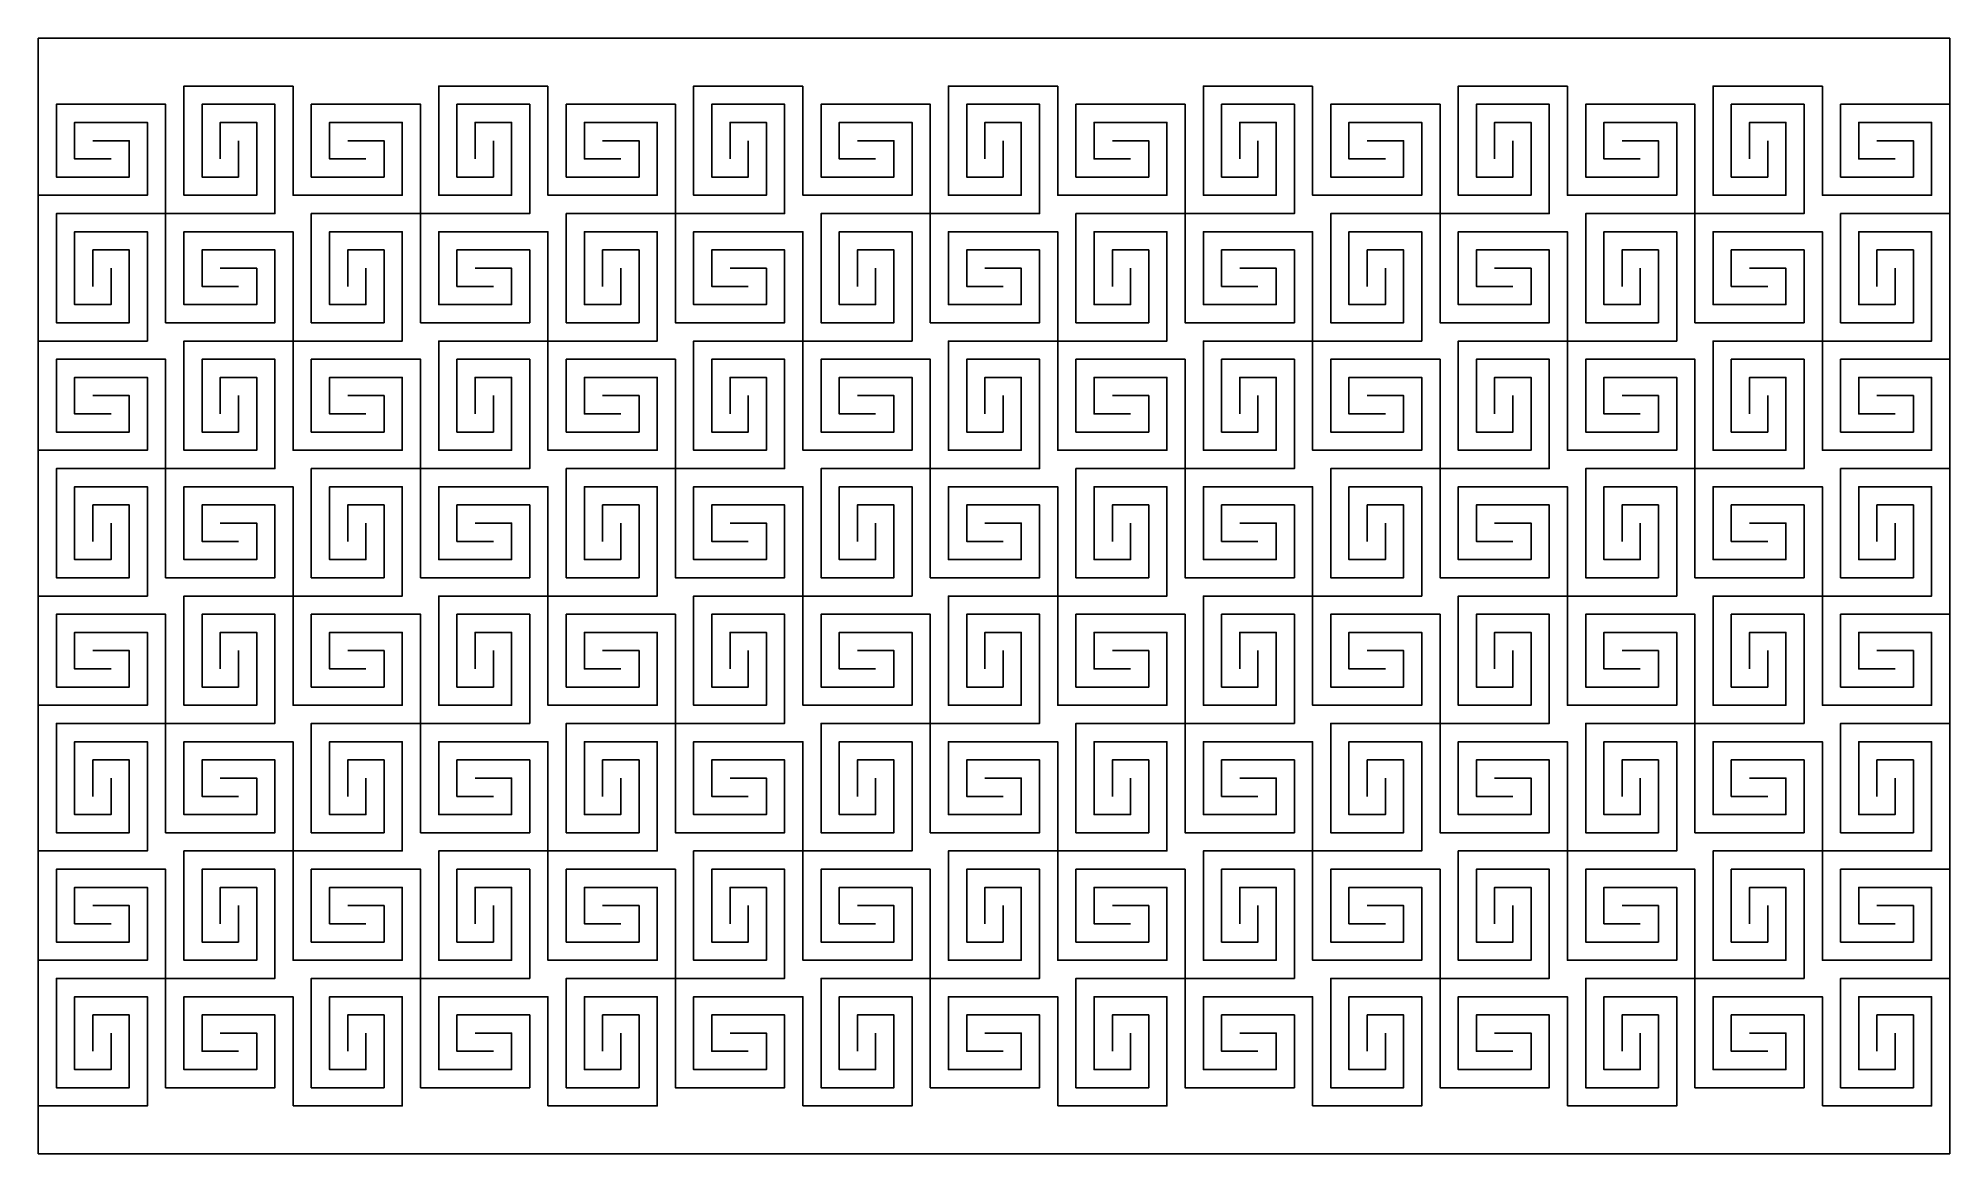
# Model space of a CAD drawing. Header units: millimetres. Extents: x 0 to 120, y 0 to 70.
import ezdxf

# ---------------------------------------------------------------- set-up
doc = ezdxf.new("R2010")
doc.units = ezdxf.units.MM
doc.layers.add('CUT', color=1, linetype='CONTINUOUS')

msp = doc.modelspace()

# ---------------------------------------------------------------- linework, layer by layer
at = {"layer": 'CUT'}
for points in [[(0, 70), (120, 70), (120, 0), (0, 0), (0, 70)], [(0, 67), (0, 60.1429), (6.8571, 60.1429), (6.8571, 64.7143), (2.2857, 64.7143), (2.2857, 62.4286), (4.5714, 62.4286)], [(16, 67), (9.1429, 67), (9.1429, 60.1429), (13.7143, 60.1429), (13.7143, 64.7143), (11.4286, 64.7143), (11.4286, 62.4286)], [(16, 67), (16, 60.1429), (22.8571, 60.1429), (22.8571, 64.7143), (18.2857, 64.7143), (18.2857, 62.4286), (20.5714, 62.4286)], [(32, 67), (25.1429, 67), (25.1429, 60.1429), (29.7143, 60.1429), (29.7143, 64.7143), (27.4286, 64.7143), (27.4286, 62.4286)], [(32, 67), (32, 60.1429), (38.8571, 60.1429), (38.8571, 64.7143), (34.2857, 64.7143), (34.2857, 62.4286), (36.5714, 62.4286)], [(48, 67), (41.1429, 67), (41.1429, 60.1429), (45.7143, 60.1429), (45.7143, 64.7143), (43.4286, 64.7143), (43.4286, 62.4286)], [(48, 67), (48, 60.1429), (54.8571, 60.1429), (54.8571, 64.7143), (50.2857, 64.7143), (50.2857, 62.4286), (52.5714, 62.4286)], [(64, 67), (57.1429, 67), (57.1429, 60.1429), (61.7143, 60.1429), (61.7143, 64.7143), (59.4286, 64.7143), (59.4286, 62.4286)], [(64, 67), (64, 60.1429), (70.8571, 60.1429), (70.8571, 64.7143), (66.2857, 64.7143), (66.2857, 62.4286), (68.5714, 62.4286)], [(80, 67), (73.1429, 67), (73.1429, 60.1429), (77.7143, 60.1429), (77.7143, 64.7143), (75.4286, 64.7143), (75.4286, 62.4286)], [(80, 67), (80, 60.1429), (86.8571, 60.1429), (86.8571, 64.7143), (82.2857, 64.7143), (82.2857, 62.4286), (84.5714, 62.4286)], [(96, 67), (89.1429, 67), (89.1429, 60.1429), (93.7143, 60.1429), (93.7143, 64.7143), (91.4286, 64.7143), (91.4286, 62.4286)], [(96, 67), (96, 60.1429), (102.8571, 60.1429), (102.8571, 64.7143), (98.2857, 64.7143), (98.2857, 62.4286), (100.5714, 62.4286)], [(112, 67), (105.1429, 67), (105.1429, 60.1429), (109.7143, 60.1429), (109.7143, 64.7143), (107.4286, 64.7143), (107.4286, 62.4286)], [(112, 67), (112, 60.1429), (118.8571, 60.1429), (118.8571, 64.7143), (114.2857, 64.7143), (114.2857, 62.4286), (116.5714, 62.4286)], [(8, 59), (8, 65.8571), (1.1429, 65.8571), (1.1429, 61.2857), (5.7143, 61.2857), (5.7143, 63.5714), (3.4286, 63.5714)], [(8, 59), (14.8571, 59), (14.8571, 65.8571), (10.2857, 65.8571), (10.2857, 61.2857), (12.5714, 61.2857), (12.5714, 63.5714)], [(24, 59), (24, 65.8571), (17.1429, 65.8571), (17.1429, 61.2857), (21.7143, 61.2857), (21.7143, 63.5714), (19.4286, 63.5714)], [(24, 59), (30.8571, 59), (30.8571, 65.8571), (26.2857, 65.8571), (26.2857, 61.2857), (28.5714, 61.2857), (28.5714, 63.5714)], [(40, 59), (40, 65.8571), (33.1429, 65.8571), (33.1429, 61.2857), (37.7143, 61.2857), (37.7143, 63.5714), (35.4286, 63.5714)], [(40, 59), (46.8571, 59), (46.8571, 65.8571), (42.2857, 65.8571), (42.2857, 61.2857), (44.5714, 61.2857), (44.5714, 63.5714)], [(56, 59), (56, 65.8571), (49.1429, 65.8571), (49.1429, 61.2857), (53.7143, 61.2857), (53.7143, 63.5714), (51.4286, 63.5714)], [(56, 59), (62.8571, 59), (62.8571, 65.8571), (58.2857, 65.8571), (58.2857, 61.2857), (60.5714, 61.2857), (60.5714, 63.5714)], [(72, 59), (72, 65.8571), (65.1429, 65.8571), (65.1429, 61.2857), (69.7143, 61.2857), (69.7143, 63.5714), (67.4286, 63.5714)], [(72, 59), (78.8571, 59), (78.8571, 65.8571), (74.2857, 65.8571), (74.2857, 61.2857), (76.5714, 61.2857), (76.5714, 63.5714)], [(88, 59), (88, 65.8571), (81.1429, 65.8571), (81.1429, 61.2857), (85.7143, 61.2857), (85.7143, 63.5714), (83.4286, 63.5714)], [(88, 59), (94.8571, 59), (94.8571, 65.8571), (90.2857, 65.8571), (90.2857, 61.2857), (92.5714, 61.2857), (92.5714, 63.5714)], [(104, 59), (104, 65.8571), (97.1429, 65.8571), (97.1429, 61.2857), (101.7143, 61.2857), (101.7143, 63.5714), (99.4286, 63.5714)], [(104, 59), (110.8571, 59), (110.8571, 65.8571), (106.2857, 65.8571), (106.2857, 61.2857), (108.5714, 61.2857), (108.5714, 63.5714)], [(120, 59), (120, 65.8571), (113.1429, 65.8571), (113.1429, 61.2857), (117.7143, 61.2857), (117.7143, 63.5714), (115.4286, 63.5714)], [(8, 59), (1.1429, 59), (1.1429, 52.1429), (5.7143, 52.1429), (5.7143, 56.7143), (3.4286, 56.7143), (3.4286, 54.4286)], [(8, 59), (8, 52.1429), (14.8571, 52.1429), (14.8571, 56.7143), (10.2857, 56.7143), (10.2857, 54.4286), (12.5714, 54.4286)], [(24, 59), (17.1429, 59), (17.1429, 52.1429), (21.7143, 52.1429), (21.7143, 56.7143), (19.4286, 56.7143), (19.4286, 54.4286)], [(24, 59), (24, 52.1429), (30.8571, 52.1429), (30.8571, 56.7143), (26.2857, 56.7143), (26.2857, 54.4286), (28.5714, 54.4286)], [(40, 59), (33.1429, 59), (33.1429, 52.1429), (37.7143, 52.1429), (37.7143, 56.7143), (35.4286, 56.7143), (35.4286, 54.4286)], [(40, 59), (40, 52.1429), (46.8571, 52.1429), (46.8571, 56.7143), (42.2857, 56.7143), (42.2857, 54.4286), (44.5714, 54.4286)], [(56, 59), (49.1429, 59), (49.1429, 52.1429), (53.7143, 52.1429), (53.7143, 56.7143), (51.4286, 56.7143), (51.4286, 54.4286)], [(56, 59), (56, 52.1429), (62.8571, 52.1429), (62.8571, 56.7143), (58.2857, 56.7143), (58.2857, 54.4286), (60.5714, 54.4286)], [(72, 59), (65.1429, 59), (65.1429, 52.1429), (69.7143, 52.1429), (69.7143, 56.7143), (67.4286, 56.7143), (67.4286, 54.4286)], [(72, 59), (72, 52.1429), (78.8571, 52.1429), (78.8571, 56.7143), (74.2857, 56.7143), (74.2857, 54.4286), (76.5714, 54.4286)], [(88, 59), (81.1429, 59), (81.1429, 52.1429), (85.7143, 52.1429), (85.7143, 56.7143), (83.4286, 56.7143), (83.4286, 54.4286)], [(88, 59), (88, 52.1429), (94.8571, 52.1429), (94.8571, 56.7143), (90.2857, 56.7143), (90.2857, 54.4286), (92.5714, 54.4286)], [(104, 59), (97.1429, 59), (97.1429, 52.1429), (101.7143, 52.1429), (101.7143, 56.7143), (99.4286, 56.7143), (99.4286, 54.4286)], [(104, 59), (104, 52.1429), (110.8571, 52.1429), (110.8571, 56.7143), (106.2857, 56.7143), (106.2857, 54.4286), (108.5714, 54.4286)], [(120, 59), (113.1429, 59), (113.1429, 52.1429), (117.7143, 52.1429), (117.7143, 56.7143), (115.4286, 56.7143), (115.4286, 54.4286)], [(0, 51), (6.8571, 51), (6.8571, 57.8571), (2.2857, 57.8571), (2.2857, 53.2857), (4.5714, 53.2857), (4.5714, 55.5714)], [(16, 51), (16, 57.8571), (9.1429, 57.8571), (9.1429, 53.2857), (13.7143, 53.2857), (13.7143, 55.5714), (11.4286, 55.5714)], [(16, 51), (22.8571, 51), (22.8571, 57.8571), (18.2857, 57.8571), (18.2857, 53.2857), (20.5714, 53.2857), (20.5714, 55.5714)], [(32, 51), (32, 57.8571), (25.1429, 57.8571), (25.1429, 53.2857), (29.7143, 53.2857), (29.7143, 55.5714), (27.4286, 55.5714)], [(32, 51), (38.8571, 51), (38.8571, 57.8571), (34.2857, 57.8571), (34.2857, 53.2857), (36.5714, 53.2857), (36.5714, 55.5714)], [(48, 51), (48, 57.8571), (41.1429, 57.8571), (41.1429, 53.2857), (45.7143, 53.2857), (45.7143, 55.5714), (43.4286, 55.5714)], [(48, 51), (54.8571, 51), (54.8571, 57.8571), (50.2857, 57.8571), (50.2857, 53.2857), (52.5714, 53.2857), (52.5714, 55.5714)], [(64, 51), (64, 57.8571), (57.1429, 57.8571), (57.1429, 53.2857), (61.7143, 53.2857), (61.7143, 55.5714), (59.4286, 55.5714)], [(64, 51), (70.8571, 51), (70.8571, 57.8571), (66.2857, 57.8571), (66.2857, 53.2857), (68.5714, 53.2857), (68.5714, 55.5714)], [(80, 51), (80, 57.8571), (73.1429, 57.8571), (73.1429, 53.2857), (77.7143, 53.2857), (77.7143, 55.5714), (75.4286, 55.5714)], [(80, 51), (86.8571, 51), (86.8571, 57.8571), (82.2857, 57.8571), (82.2857, 53.2857), (84.5714, 53.2857), (84.5714, 55.5714)], [(96, 51), (96, 57.8571), (89.1429, 57.8571), (89.1429, 53.2857), (93.7143, 53.2857), (93.7143, 55.5714), (91.4286, 55.5714)], [(96, 51), (102.8571, 51), (102.8571, 57.8571), (98.2857, 57.8571), (98.2857, 53.2857), (100.5714, 53.2857), (100.5714, 55.5714)], [(112, 51), (112, 57.8571), (105.1429, 57.8571), (105.1429, 53.2857), (109.7143, 53.2857), (109.7143, 55.5714), (107.4286, 55.5714)], [(112, 51), (118.8571, 51), (118.8571, 57.8571), (114.2857, 57.8571), (114.2857, 53.2857), (116.5714, 53.2857), (116.5714, 55.5714)], [(0, 51), (0, 44.1429), (6.8571, 44.1429), (6.8571, 48.7143), (2.2857, 48.7143), (2.2857, 46.4286), (4.5714, 46.4286)], [(16, 51), (9.1429, 51), (9.1429, 44.1429), (13.7143, 44.1429), (13.7143, 48.7143), (11.4286, 48.7143), (11.4286, 46.4286)], [(16, 51), (16, 44.1429), (22.8571, 44.1429), (22.8571, 48.7143), (18.2857, 48.7143), (18.2857, 46.4286), (20.5714, 46.4286)], [(32, 51), (25.1429, 51), (25.1429, 44.1429), (29.7143, 44.1429), (29.7143, 48.7143), (27.4286, 48.7143), (27.4286, 46.4286)], [(32, 51), (32, 44.1429), (38.8571, 44.1429), (38.8571, 48.7143), (34.2857, 48.7143), (34.2857, 46.4286), (36.5714, 46.4286)], [(48, 51), (41.1429, 51), (41.1429, 44.1429), (45.7143, 44.1429), (45.7143, 48.7143), (43.4286, 48.7143), (43.4286, 46.4286)], [(48, 51), (48, 44.1429), (54.8571, 44.1429), (54.8571, 48.7143), (50.2857, 48.7143), (50.2857, 46.4286), (52.5714, 46.4286)], [(64, 51), (57.1429, 51), (57.1429, 44.1429), (61.7143, 44.1429), (61.7143, 48.7143), (59.4286, 48.7143), (59.4286, 46.4286)], [(64, 51), (64, 44.1429), (70.8571, 44.1429), (70.8571, 48.7143), (66.2857, 48.7143), (66.2857, 46.4286), (68.5714, 46.4286)], [(80, 51), (73.1429, 51), (73.1429, 44.1429), (77.7143, 44.1429), (77.7143, 48.7143), (75.4286, 48.7143), (75.4286, 46.4286)], [(80, 51), (80, 44.1429), (86.8571, 44.1429), (86.8571, 48.7143), (82.2857, 48.7143), (82.2857, 46.4286), (84.5714, 46.4286)], [(96, 51), (89.1429, 51), (89.1429, 44.1429), (93.7143, 44.1429), (93.7143, 48.7143), (91.4286, 48.7143), (91.4286, 46.4286)], [(96, 51), (96, 44.1429), (102.8571, 44.1429), (102.8571, 48.7143), (98.2857, 48.7143), (98.2857, 46.4286), (100.5714, 46.4286)], [(112, 51), (105.1429, 51), (105.1429, 44.1429), (109.7143, 44.1429), (109.7143, 48.7143), (107.4286, 48.7143), (107.4286, 46.4286)], [(112, 51), (112, 44.1429), (118.8571, 44.1429), (118.8571, 48.7143), (114.2857, 48.7143), (114.2857, 46.4286), (116.5714, 46.4286)], [(8, 43), (8, 49.8571), (1.1429, 49.8571), (1.1429, 45.2857), (5.7143, 45.2857), (5.7143, 47.5714), (3.4286, 47.5714)], [(8, 43), (14.8571, 43), (14.8571, 49.8571), (10.2857, 49.8571), (10.2857, 45.2857), (12.5714, 45.2857), (12.5714, 47.5714)], [(24, 43), (24, 49.8571), (17.1429, 49.8571), (17.1429, 45.2857), (21.7143, 45.2857), (21.7143, 47.5714), (19.4286, 47.5714)], [(24, 43), (30.8571, 43), (30.8571, 49.8571), (26.2857, 49.8571), (26.2857, 45.2857), (28.5714, 45.2857), (28.5714, 47.5714)], [(40, 43), (40, 49.8571), (33.1429, 49.8571), (33.1429, 45.2857), (37.7143, 45.2857), (37.7143, 47.5714), (35.4286, 47.5714)], [(40, 43), (46.8571, 43), (46.8571, 49.8571), (42.2857, 49.8571), (42.2857, 45.2857), (44.5714, 45.2857), (44.5714, 47.5714)], [(56, 43), (56, 49.8571), (49.1429, 49.8571), (49.1429, 45.2857), (53.7143, 45.2857), (53.7143, 47.5714), (51.4286, 47.5714)], [(56, 43), (62.8571, 43), (62.8571, 49.8571), (58.2857, 49.8571), (58.2857, 45.2857), (60.5714, 45.2857), (60.5714, 47.5714)], [(72, 43), (72, 49.8571), (65.1429, 49.8571), (65.1429, 45.2857), (69.7143, 45.2857), (69.7143, 47.5714), (67.4286, 47.5714)], [(72, 43), (78.8571, 43), (78.8571, 49.8571), (74.2857, 49.8571), (74.2857, 45.2857), (76.5714, 45.2857), (76.5714, 47.5714)], [(88, 43), (88, 49.8571), (81.1429, 49.8571), (81.1429, 45.2857), (85.7143, 45.2857), (85.7143, 47.5714), (83.4286, 47.5714)], [(88, 43), (94.8571, 43), (94.8571, 49.8571), (90.2857, 49.8571), (90.2857, 45.2857), (92.5714, 45.2857), (92.5714, 47.5714)], [(104, 43), (104, 49.8571), (97.1429, 49.8571), (97.1429, 45.2857), (101.7143, 45.2857), (101.7143, 47.5714), (99.4286, 47.5714)], [(104, 43), (110.8571, 43), (110.8571, 49.8571), (106.2857, 49.8571), (106.2857, 45.2857), (108.5714, 45.2857), (108.5714, 47.5714)], [(120, 43), (120, 49.8571), (113.1429, 49.8571), (113.1429, 45.2857), (117.7143, 45.2857), (117.7143, 47.5714), (115.4286, 47.5714)], [(8, 43), (1.1429, 43), (1.1429, 36.1429), (5.7143, 36.1429), (5.7143, 40.7143), (3.4286, 40.7143), (3.4286, 38.4286)], [(8, 43), (8, 36.1429), (14.8571, 36.1429), (14.8571, 40.7143), (10.2857, 40.7143), (10.2857, 38.4286), (12.5714, 38.4286)], [(24, 43), (17.1429, 43), (17.1429, 36.1429), (21.7143, 36.1429), (21.7143, 40.7143), (19.4286, 40.7143), (19.4286, 38.4286)], [(24, 43), (24, 36.1429), (30.8571, 36.1429), (30.8571, 40.7143), (26.2857, 40.7143), (26.2857, 38.4286), (28.5714, 38.4286)], [(40, 43), (33.1429, 43), (33.1429, 36.1429), (37.7143, 36.1429), (37.7143, 40.7143), (35.4286, 40.7143), (35.4286, 38.4286)], [(40, 43), (40, 36.1429), (46.8571, 36.1429), (46.8571, 40.7143), (42.2857, 40.7143), (42.2857, 38.4286), (44.5714, 38.4286)], [(56, 43), (49.1429, 43), (49.1429, 36.1429), (53.7143, 36.1429), (53.7143, 40.7143), (51.4286, 40.7143), (51.4286, 38.4286)], [(56, 43), (56, 36.1429), (62.8571, 36.1429), (62.8571, 40.7143), (58.2857, 40.7143), (58.2857, 38.4286), (60.5714, 38.4286)], [(72, 43), (65.1429, 43), (65.1429, 36.1429), (69.7143, 36.1429), (69.7143, 40.7143), (67.4286, 40.7143), (67.4286, 38.4286)], [(72, 43), (72, 36.1429), (78.8571, 36.1429), (78.8571, 40.7143), (74.2857, 40.7143), (74.2857, 38.4286), (76.5714, 38.4286)], [(88, 43), (81.1429, 43), (81.1429, 36.1429), (85.7143, 36.1429), (85.7143, 40.7143), (83.4286, 40.7143), (83.4286, 38.4286)], [(88, 43), (88, 36.1429), (94.8571, 36.1429), (94.8571, 40.7143), (90.2857, 40.7143), (90.2857, 38.4286), (92.5714, 38.4286)], [(104, 43), (97.1429, 43), (97.1429, 36.1429), (101.7143, 36.1429), (101.7143, 40.7143), (99.4286, 40.7143), (99.4286, 38.4286)], [(104, 43), (104, 36.1429), (110.8571, 36.1429), (110.8571, 40.7143), (106.2857, 40.7143), (106.2857, 38.4286), (108.5714, 38.4286)], [(120, 43), (113.1429, 43), (113.1429, 36.1429), (117.7143, 36.1429), (117.7143, 40.7143), (115.4286, 40.7143), (115.4286, 38.4286)], [(0, 35), (6.8571, 35), (6.8571, 41.8571), (2.2857, 41.8571), (2.2857, 37.2857), (4.5714, 37.2857), (4.5714, 39.5714)], [(16, 35), (16, 41.8571), (9.1429, 41.8571), (9.1429, 37.2857), (13.7143, 37.2857), (13.7143, 39.5714), (11.4286, 39.5714)], [(16, 35), (22.8571, 35), (22.8571, 41.8571), (18.2857, 41.8571), (18.2857, 37.2857), (20.5714, 37.2857), (20.5714, 39.5714)], [(32, 35), (32, 41.8571), (25.1429, 41.8571), (25.1429, 37.2857), (29.7143, 37.2857), (29.7143, 39.5714), (27.4286, 39.5714)], [(32, 35), (38.8571, 35), (38.8571, 41.8571), (34.2857, 41.8571), (34.2857, 37.2857), (36.5714, 37.2857), (36.5714, 39.5714)], [(48, 35), (48, 41.8571), (41.1429, 41.8571), (41.1429, 37.2857), (45.7143, 37.2857), (45.7143, 39.5714), (43.4286, 39.5714)], [(48, 35), (54.8571, 35), (54.8571, 41.8571), (50.2857, 41.8571), (50.2857, 37.2857), (52.5714, 37.2857), (52.5714, 39.5714)], [(64, 35), (64, 41.8571), (57.1429, 41.8571), (57.1429, 37.2857), (61.7143, 37.2857), (61.7143, 39.5714), (59.4286, 39.5714)], [(64, 35), (70.8571, 35), (70.8571, 41.8571), (66.2857, 41.8571), (66.2857, 37.2857), (68.5714, 37.2857), (68.5714, 39.5714)], [(80, 35), (80, 41.8571), (73.1429, 41.8571), (73.1429, 37.2857), (77.7143, 37.2857), (77.7143, 39.5714), (75.4286, 39.5714)], [(80, 35), (86.8571, 35), (86.8571, 41.8571), (82.2857, 41.8571), (82.2857, 37.2857), (84.5714, 37.2857), (84.5714, 39.5714)], [(96, 35), (96, 41.8571), (89.1429, 41.8571), (89.1429, 37.2857), (93.7143, 37.2857), (93.7143, 39.5714), (91.4286, 39.5714)], [(96, 35), (102.8571, 35), (102.8571, 41.8571), (98.2857, 41.8571), (98.2857, 37.2857), (100.5714, 37.2857), (100.5714, 39.5714)], [(112, 35), (112, 41.8571), (105.1429, 41.8571), (105.1429, 37.2857), (109.7143, 37.2857), (109.7143, 39.5714), (107.4286, 39.5714)], [(112, 35), (118.8571, 35), (118.8571, 41.8571), (114.2857, 41.8571), (114.2857, 37.2857), (116.5714, 37.2857), (116.5714, 39.5714)], [(0, 35), (0, 28.1429), (6.8571, 28.1429), (6.8571, 32.7143), (2.2857, 32.7143), (2.2857, 30.4286), (4.5714, 30.4286)], [(16, 35), (9.1429, 35), (9.1429, 28.1429), (13.7143, 28.1429), (13.7143, 32.7143), (11.4286, 32.7143), (11.4286, 30.4286)], [(16, 35), (16, 28.1429), (22.8571, 28.1429), (22.8571, 32.7143), (18.2857, 32.7143), (18.2857, 30.4286), (20.5714, 30.4286)], [(32, 35), (25.1429, 35), (25.1429, 28.1429), (29.7143, 28.1429), (29.7143, 32.7143), (27.4286, 32.7143), (27.4286, 30.4286)], [(32, 35), (32, 28.1429), (38.8571, 28.1429), (38.8571, 32.7143), (34.2857, 32.7143), (34.2857, 30.4286), (36.5714, 30.4286)], [(48, 35), (41.1429, 35), (41.1429, 28.1429), (45.7143, 28.1429), (45.7143, 32.7143), (43.4286, 32.7143), (43.4286, 30.4286)], [(48, 35), (48, 28.1429), (54.8571, 28.1429), (54.8571, 32.7143), (50.2857, 32.7143), (50.2857, 30.4286), (52.5714, 30.4286)], [(64, 35), (57.1429, 35), (57.1429, 28.1429), (61.7143, 28.1429), (61.7143, 32.7143), (59.4286, 32.7143), (59.4286, 30.4286)], [(64, 35), (64, 28.1429), (70.8571, 28.1429), (70.8571, 32.7143), (66.2857, 32.7143), (66.2857, 30.4286), (68.5714, 30.4286)], [(80, 35), (73.1429, 35), (73.1429, 28.1429), (77.7143, 28.1429), (77.7143, 32.7143), (75.4286, 32.7143), (75.4286, 30.4286)], [(80, 35), (80, 28.1429), (86.8571, 28.1429), (86.8571, 32.7143), (82.2857, 32.7143), (82.2857, 30.4286), (84.5714, 30.4286)], [(96, 35), (89.1429, 35), (89.1429, 28.1429), (93.7143, 28.1429), (93.7143, 32.7143), (91.4286, 32.7143), (91.4286, 30.4286)], [(96, 35), (96, 28.1429), (102.8571, 28.1429), (102.8571, 32.7143), (98.2857, 32.7143), (98.2857, 30.4286), (100.5714, 30.4286)], [(112, 35), (105.1429, 35), (105.1429, 28.1429), (109.7143, 28.1429), (109.7143, 32.7143), (107.4286, 32.7143), (107.4286, 30.4286)], [(112, 35), (112, 28.1429), (118.8571, 28.1429), (118.8571, 32.7143), (114.2857, 32.7143), (114.2857, 30.4286), (116.5714, 30.4286)], [(8, 27), (8, 33.8571), (1.1429, 33.8571), (1.1429, 29.2857), (5.7143, 29.2857), (5.7143, 31.5714), (3.4286, 31.5714)], [(8, 27), (14.8571, 27), (14.8571, 33.8571), (10.2857, 33.8571), (10.2857, 29.2857), (12.5714, 29.2857), (12.5714, 31.5714)], [(24, 27), (24, 33.8571), (17.1429, 33.8571), (17.1429, 29.2857), (21.7143, 29.2857), (21.7143, 31.5714), (19.4286, 31.5714)], [(24, 27), (30.8571, 27), (30.8571, 33.8571), (26.2857, 33.8571), (26.2857, 29.2857), (28.5714, 29.2857), (28.5714, 31.5714)], [(40, 27), (40, 33.8571), (33.1429, 33.8571), (33.1429, 29.2857), (37.7143, 29.2857), (37.7143, 31.5714), (35.4286, 31.5714)], [(40, 27), (46.8571, 27), (46.8571, 33.8571), (42.2857, 33.8571), (42.2857, 29.2857), (44.5714, 29.2857), (44.5714, 31.5714)], [(56, 27), (56, 33.8571), (49.1429, 33.8571), (49.1429, 29.2857), (53.7143, 29.2857), (53.7143, 31.5714), (51.4286, 31.5714)], [(56, 27), (62.8571, 27), (62.8571, 33.8571), (58.2857, 33.8571), (58.2857, 29.2857), (60.5714, 29.2857), (60.5714, 31.5714)], [(72, 27), (72, 33.8571), (65.1429, 33.8571), (65.1429, 29.2857), (69.7143, 29.2857), (69.7143, 31.5714), (67.4286, 31.5714)], [(72, 27), (78.8571, 27), (78.8571, 33.8571), (74.2857, 33.8571), (74.2857, 29.2857), (76.5714, 29.2857), (76.5714, 31.5714)], [(88, 27), (88, 33.8571), (81.1429, 33.8571), (81.1429, 29.2857), (85.7143, 29.2857), (85.7143, 31.5714), (83.4286, 31.5714)], [(88, 27), (94.8571, 27), (94.8571, 33.8571), (90.2857, 33.8571), (90.2857, 29.2857), (92.5714, 29.2857), (92.5714, 31.5714)], [(104, 27), (104, 33.8571), (97.1429, 33.8571), (97.1429, 29.2857), (101.7143, 29.2857), (101.7143, 31.5714), (99.4286, 31.5714)], [(104, 27), (110.8571, 27), (110.8571, 33.8571), (106.2857, 33.8571), (106.2857, 29.2857), (108.5714, 29.2857), (108.5714, 31.5714)], [(120, 27), (120, 33.8571), (113.1429, 33.8571), (113.1429, 29.2857), (117.7143, 29.2857), (117.7143, 31.5714), (115.4286, 31.5714)], [(8, 27), (1.1429, 27), (1.1429, 20.1429), (5.7143, 20.1429), (5.7143, 24.7143), (3.4286, 24.7143), (3.4286, 22.4286)], [(8, 27), (8, 20.1429), (14.8571, 20.1429), (14.8571, 24.7143), (10.2857, 24.7143), (10.2857, 22.4286), (12.5714, 22.4286)], [(24, 27), (17.1429, 27), (17.1429, 20.1429), (21.7143, 20.1429), (21.7143, 24.7143), (19.4286, 24.7143), (19.4286, 22.4286)], [(24, 27), (24, 20.1429), (30.8571, 20.1429), (30.8571, 24.7143), (26.2857, 24.7143), (26.2857, 22.4286), (28.5714, 22.4286)], [(40, 27), (33.1429, 27), (33.1429, 20.1429), (37.7143, 20.1429), (37.7143, 24.7143), (35.4286, 24.7143), (35.4286, 22.4286)], [(40, 27), (40, 20.1429), (46.8571, 20.1429), (46.8571, 24.7143), (42.2857, 24.7143), (42.2857, 22.4286), (44.5714, 22.4286)], [(56, 27), (49.1429, 27), (49.1429, 20.1429), (53.7143, 20.1429), (53.7143, 24.7143), (51.4286, 24.7143), (51.4286, 22.4286)], [(56, 27), (56, 20.1429), (62.8571, 20.1429), (62.8571, 24.7143), (58.2857, 24.7143), (58.2857, 22.4286), (60.5714, 22.4286)], [(72, 27), (65.1429, 27), (65.1429, 20.1429), (69.7143, 20.1429), (69.7143, 24.7143), (67.4286, 24.7143), (67.4286, 22.4286)], [(72, 27), (72, 20.1429), (78.8571, 20.1429), (78.8571, 24.7143), (74.2857, 24.7143), (74.2857, 22.4286), (76.5714, 22.4286)], [(88, 27), (81.1429, 27), (81.1429, 20.1429), (85.7143, 20.1429), (85.7143, 24.7143), (83.4286, 24.7143), (83.4286, 22.4286)], [(88, 27), (88, 20.1429), (94.8571, 20.1429), (94.8571, 24.7143), (90.2857, 24.7143), (90.2857, 22.4286), (92.5714, 22.4286)], [(104, 27), (97.1429, 27), (97.1429, 20.1429), (101.7143, 20.1429), (101.7143, 24.7143), (99.4286, 24.7143), (99.4286, 22.4286)], [(104, 27), (104, 20.1429), (110.8571, 20.1429), (110.8571, 24.7143), (106.2857, 24.7143), (106.2857, 22.4286), (108.5714, 22.4286)], [(120, 27), (113.1429, 27), (113.1429, 20.1429), (117.7143, 20.1429), (117.7143, 24.7143), (115.4286, 24.7143), (115.4286, 22.4286)], [(0, 19), (6.8571, 19), (6.8571, 25.8571), (2.2857, 25.8571), (2.2857, 21.2857), (4.5714, 21.2857), (4.5714, 23.5714)], [(16, 19), (16, 25.8571), (9.1429, 25.8571), (9.1429, 21.2857), (13.7143, 21.2857), (13.7143, 23.5714), (11.4286, 23.5714)], [(16, 19), (22.8571, 19), (22.8571, 25.8571), (18.2857, 25.8571), (18.2857, 21.2857), (20.5714, 21.2857), (20.5714, 23.5714)], [(32, 19), (32, 25.8571), (25.1429, 25.8571), (25.1429, 21.2857), (29.7143, 21.2857), (29.7143, 23.5714), (27.4286, 23.5714)], [(32, 19), (38.8571, 19), (38.8571, 25.8571), (34.2857, 25.8571), (34.2857, 21.2857), (36.5714, 21.2857), (36.5714, 23.5714)], [(48, 19), (48, 25.8571), (41.1429, 25.8571), (41.1429, 21.2857), (45.7143, 21.2857), (45.7143, 23.5714), (43.4286, 23.5714)], [(48, 19), (54.8571, 19), (54.8571, 25.8571), (50.2857, 25.8571), (50.2857, 21.2857), (52.5714, 21.2857), (52.5714, 23.5714)], [(64, 19), (64, 25.8571), (57.1429, 25.8571), (57.1429, 21.2857), (61.7143, 21.2857), (61.7143, 23.5714), (59.4286, 23.5714)], [(64, 19), (70.8571, 19), (70.8571, 25.8571), (66.2857, 25.8571), (66.2857, 21.2857), (68.5714, 21.2857), (68.5714, 23.5714)], [(80, 19), (80, 25.8571), (73.1429, 25.8571), (73.1429, 21.2857), (77.7143, 21.2857), (77.7143, 23.5714), (75.4286, 23.5714)], [(80, 19), (86.8571, 19), (86.8571, 25.8571), (82.2857, 25.8571), (82.2857, 21.2857), (84.5714, 21.2857), (84.5714, 23.5714)], [(96, 19), (96, 25.8571), (89.1429, 25.8571), (89.1429, 21.2857), (93.7143, 21.2857), (93.7143, 23.5714), (91.4286, 23.5714)], [(96, 19), (102.8571, 19), (102.8571, 25.8571), (98.2857, 25.8571), (98.2857, 21.2857), (100.5714, 21.2857), (100.5714, 23.5714)], [(112, 19), (112, 25.8571), (105.1429, 25.8571), (105.1429, 21.2857), (109.7143, 21.2857), (109.7143, 23.5714), (107.4286, 23.5714)], [(112, 19), (118.8571, 19), (118.8571, 25.8571), (114.2857, 25.8571), (114.2857, 21.2857), (116.5714, 21.2857), (116.5714, 23.5714)], [(0, 19), (0, 12.1429), (6.8571, 12.1429), (6.8571, 16.7143), (2.2857, 16.7143), (2.2857, 14.4286), (4.5714, 14.4286)], [(16, 19), (9.1429, 19), (9.1429, 12.1429), (13.7143, 12.1429), (13.7143, 16.7143), (11.4286, 16.7143), (11.4286, 14.4286)], [(16, 19), (16, 12.1429), (22.8571, 12.1429), (22.8571, 16.7143), (18.2857, 16.7143), (18.2857, 14.4286), (20.5714, 14.4286)], [(32, 19), (25.1429, 19), (25.1429, 12.1429), (29.7143, 12.1429), (29.7143, 16.7143), (27.4286, 16.7143), (27.4286, 14.4286)], [(32, 19), (32, 12.1429), (38.8571, 12.1429), (38.8571, 16.7143), (34.2857, 16.7143), (34.2857, 14.4286), (36.5714, 14.4286)], [(48, 19), (41.1429, 19), (41.1429, 12.1429), (45.7143, 12.1429), (45.7143, 16.7143), (43.4286, 16.7143), (43.4286, 14.4286)], [(48, 19), (48, 12.1429), (54.8571, 12.1429), (54.8571, 16.7143), (50.2857, 16.7143), (50.2857, 14.4286), (52.5714, 14.4286)], [(64, 19), (57.1429, 19), (57.1429, 12.1429), (61.7143, 12.1429), (61.7143, 16.7143), (59.4286, 16.7143), (59.4286, 14.4286)], [(64, 19), (64, 12.1429), (70.8571, 12.1429), (70.8571, 16.7143), (66.2857, 16.7143), (66.2857, 14.4286), (68.5714, 14.4286)], [(80, 19), (73.1429, 19), (73.1429, 12.1429), (77.7143, 12.1429), (77.7143, 16.7143), (75.4286, 16.7143), (75.4286, 14.4286)], [(80, 19), (80, 12.1429), (86.8571, 12.1429), (86.8571, 16.7143), (82.2857, 16.7143), (82.2857, 14.4286), (84.5714, 14.4286)], [(96, 19), (89.1429, 19), (89.1429, 12.1429), (93.7143, 12.1429), (93.7143, 16.7143), (91.4286, 16.7143), (91.4286, 14.4286)], [(96, 19), (96, 12.1429), (102.8571, 12.1429), (102.8571, 16.7143), (98.2857, 16.7143), (98.2857, 14.4286), (100.5714, 14.4286)], [(112, 19), (105.1429, 19), (105.1429, 12.1429), (109.7143, 12.1429), (109.7143, 16.7143), (107.4286, 16.7143), (107.4286, 14.4286)], [(112, 19), (112, 12.1429), (118.8571, 12.1429), (118.8571, 16.7143), (114.2857, 16.7143), (114.2857, 14.4286), (116.5714, 14.4286)], [(8, 11), (8, 17.8571), (1.1429, 17.8571), (1.1429, 13.2857), (5.7143, 13.2857), (5.7143, 15.5714), (3.4286, 15.5714)], [(8, 11), (14.8571, 11), (14.8571, 17.8571), (10.2857, 17.8571), (10.2857, 13.2857), (12.5714, 13.2857), (12.5714, 15.5714)], [(24, 11), (24, 17.8571), (17.1429, 17.8571), (17.1429, 13.2857), (21.7143, 13.2857), (21.7143, 15.5714), (19.4286, 15.5714)], [(24, 11), (30.8571, 11), (30.8571, 17.8571), (26.2857, 17.8571), (26.2857, 13.2857), (28.5714, 13.2857), (28.5714, 15.5714)], [(40, 11), (40, 17.8571), (33.1429, 17.8571), (33.1429, 13.2857), (37.7143, 13.2857), (37.7143, 15.5714), (35.4286, 15.5714)], [(40, 11), (46.8571, 11), (46.8571, 17.8571), (42.2857, 17.8571), (42.2857, 13.2857), (44.5714, 13.2857), (44.5714, 15.5714)], [(56, 11), (56, 17.8571), (49.1429, 17.8571), (49.1429, 13.2857), (53.7143, 13.2857), (53.7143, 15.5714), (51.4286, 15.5714)], [(56, 11), (62.8571, 11), (62.8571, 17.8571), (58.2857, 17.8571), (58.2857, 13.2857), (60.5714, 13.2857), (60.5714, 15.5714)], [(72, 11), (72, 17.8571), (65.1429, 17.8571), (65.1429, 13.2857), (69.7143, 13.2857), (69.7143, 15.5714), (67.4286, 15.5714)], [(72, 11), (78.8571, 11), (78.8571, 17.8571), (74.2857, 17.8571), (74.2857, 13.2857), (76.5714, 13.2857), (76.5714, 15.5714)], [(88, 11), (88, 17.8571), (81.1429, 17.8571), (81.1429, 13.2857), (85.7143, 13.2857), (85.7143, 15.5714), (83.4286, 15.5714)], [(88, 11), (94.8571, 11), (94.8571, 17.8571), (90.2857, 17.8571), (90.2857, 13.2857), (92.5714, 13.2857), (92.5714, 15.5714)], [(104, 11), (104, 17.8571), (97.1429, 17.8571), (97.1429, 13.2857), (101.7143, 13.2857), (101.7143, 15.5714), (99.4286, 15.5714)], [(104, 11), (110.8571, 11), (110.8571, 17.8571), (106.2857, 17.8571), (106.2857, 13.2857), (108.5714, 13.2857), (108.5714, 15.5714)], [(120, 11), (120, 17.8571), (113.1429, 17.8571), (113.1429, 13.2857), (117.7143, 13.2857), (117.7143, 15.5714), (115.4286, 15.5714)], [(8, 11), (1.1429, 11), (1.1429, 4.1429), (5.7143, 4.1429), (5.7143, 8.7143), (3.4286, 8.7143), (3.4286, 6.4286)], [(8, 11), (8, 4.1429), (14.8571, 4.1429), (14.8571, 8.7143), (10.2857, 8.7143), (10.2857, 6.4286), (12.5714, 6.4286)], [(24, 11), (17.1429, 11), (17.1429, 4.1429), (21.7143, 4.1429), (21.7143, 8.7143), (19.4286, 8.7143), (19.4286, 6.4286)], [(24, 11), (24, 4.1429), (30.8571, 4.1429), (30.8571, 8.7143), (26.2857, 8.7143), (26.2857, 6.4286), (28.5714, 6.4286)], [(40, 11), (33.1429, 11), (33.1429, 4.1429), (37.7143, 4.1429), (37.7143, 8.7143), (35.4286, 8.7143), (35.4286, 6.4286)], [(40, 11), (40, 4.1429), (46.8571, 4.1429), (46.8571, 8.7143), (42.2857, 8.7143), (42.2857, 6.4286), (44.5714, 6.4286)], [(56, 11), (49.1429, 11), (49.1429, 4.1429), (53.7143, 4.1429), (53.7143, 8.7143), (51.4286, 8.7143), (51.4286, 6.4286)], [(56, 11), (56, 4.1429), (62.8571, 4.1429), (62.8571, 8.7143), (58.2857, 8.7143), (58.2857, 6.4286), (60.5714, 6.4286)], [(72, 11), (65.1429, 11), (65.1429, 4.1429), (69.7143, 4.1429), (69.7143, 8.7143), (67.4286, 8.7143), (67.4286, 6.4286)], [(72, 11), (72, 4.1429), (78.8571, 4.1429), (78.8571, 8.7143), (74.2857, 8.7143), (74.2857, 6.4286), (76.5714, 6.4286)], [(88, 11), (81.1429, 11), (81.1429, 4.1429), (85.7143, 4.1429), (85.7143, 8.7143), (83.4286, 8.7143), (83.4286, 6.4286)], [(88, 11), (88, 4.1429), (94.8571, 4.1429), (94.8571, 8.7143), (90.2857, 8.7143), (90.2857, 6.4286), (92.5714, 6.4286)], [(104, 11), (97.1429, 11), (97.1429, 4.1429), (101.7143, 4.1429), (101.7143, 8.7143), (99.4286, 8.7143), (99.4286, 6.4286)], [(104, 11), (104, 4.1429), (110.8571, 4.1429), (110.8571, 8.7143), (106.2857, 8.7143), (106.2857, 6.4286), (108.5714, 6.4286)], [(120, 11), (113.1429, 11), (113.1429, 4.1429), (117.7143, 4.1429), (117.7143, 8.7143), (115.4286, 8.7143), (115.4286, 6.4286)], [(0, 3), (6.8571, 3), (6.8571, 9.8571), (2.2857, 9.8571), (2.2857, 5.2857), (4.5714, 5.2857), (4.5714, 7.5714)], [(16, 3), (16, 9.8571), (9.1429, 9.8571), (9.1429, 5.2857), (13.7143, 5.2857), (13.7143, 7.5714), (11.4286, 7.5714)], [(16, 3), (22.8571, 3), (22.8571, 9.8571), (18.2857, 9.8571), (18.2857, 5.2857), (20.5714, 5.2857), (20.5714, 7.5714)], [(32, 3), (32, 9.8571), (25.1429, 9.8571), (25.1429, 5.2857), (29.7143, 5.2857), (29.7143, 7.5714), (27.4286, 7.5714)], [(32, 3), (38.8571, 3), (38.8571, 9.8571), (34.2857, 9.8571), (34.2857, 5.2857), (36.5714, 5.2857), (36.5714, 7.5714)], [(48, 3), (48, 9.8571), (41.1429, 9.8571), (41.1429, 5.2857), (45.7143, 5.2857), (45.7143, 7.5714), (43.4286, 7.5714)], [(48, 3), (54.8571, 3), (54.8571, 9.8571), (50.2857, 9.8571), (50.2857, 5.2857), (52.5714, 5.2857), (52.5714, 7.5714)], [(64, 3), (64, 9.8571), (57.1429, 9.8571), (57.1429, 5.2857), (61.7143, 5.2857), (61.7143, 7.5714), (59.4286, 7.5714)], [(64, 3), (70.8571, 3), (70.8571, 9.8571), (66.2857, 9.8571), (66.2857, 5.2857), (68.5714, 5.2857), (68.5714, 7.5714)], [(80, 3), (80, 9.8571), (73.1429, 9.8571), (73.1429, 5.2857), (77.7143, 5.2857), (77.7143, 7.5714), (75.4286, 7.5714)], [(80, 3), (86.8571, 3), (86.8571, 9.8571), (82.2857, 9.8571), (82.2857, 5.2857), (84.5714, 5.2857), (84.5714, 7.5714)], [(96, 3), (96, 9.8571), (89.1429, 9.8571), (89.1429, 5.2857), (93.7143, 5.2857), (93.7143, 7.5714), (91.4286, 7.5714)], [(96, 3), (102.8571, 3), (102.8571, 9.8571), (98.2857, 9.8571), (98.2857, 5.2857), (100.5714, 5.2857), (100.5714, 7.5714)], [(112, 3), (112, 9.8571), (105.1429, 9.8571), (105.1429, 5.2857), (109.7143, 5.2857), (109.7143, 7.5714), (107.4286, 7.5714)], [(112, 3), (118.8571, 3), (118.8571, 9.8571), (114.2857, 9.8571), (114.2857, 5.2857), (116.5714, 5.2857), (116.5714, 7.5714)]]:
    msp.add_lwpolyline(points, dxfattribs=at)

doc.saveas('drawing.dxf')
